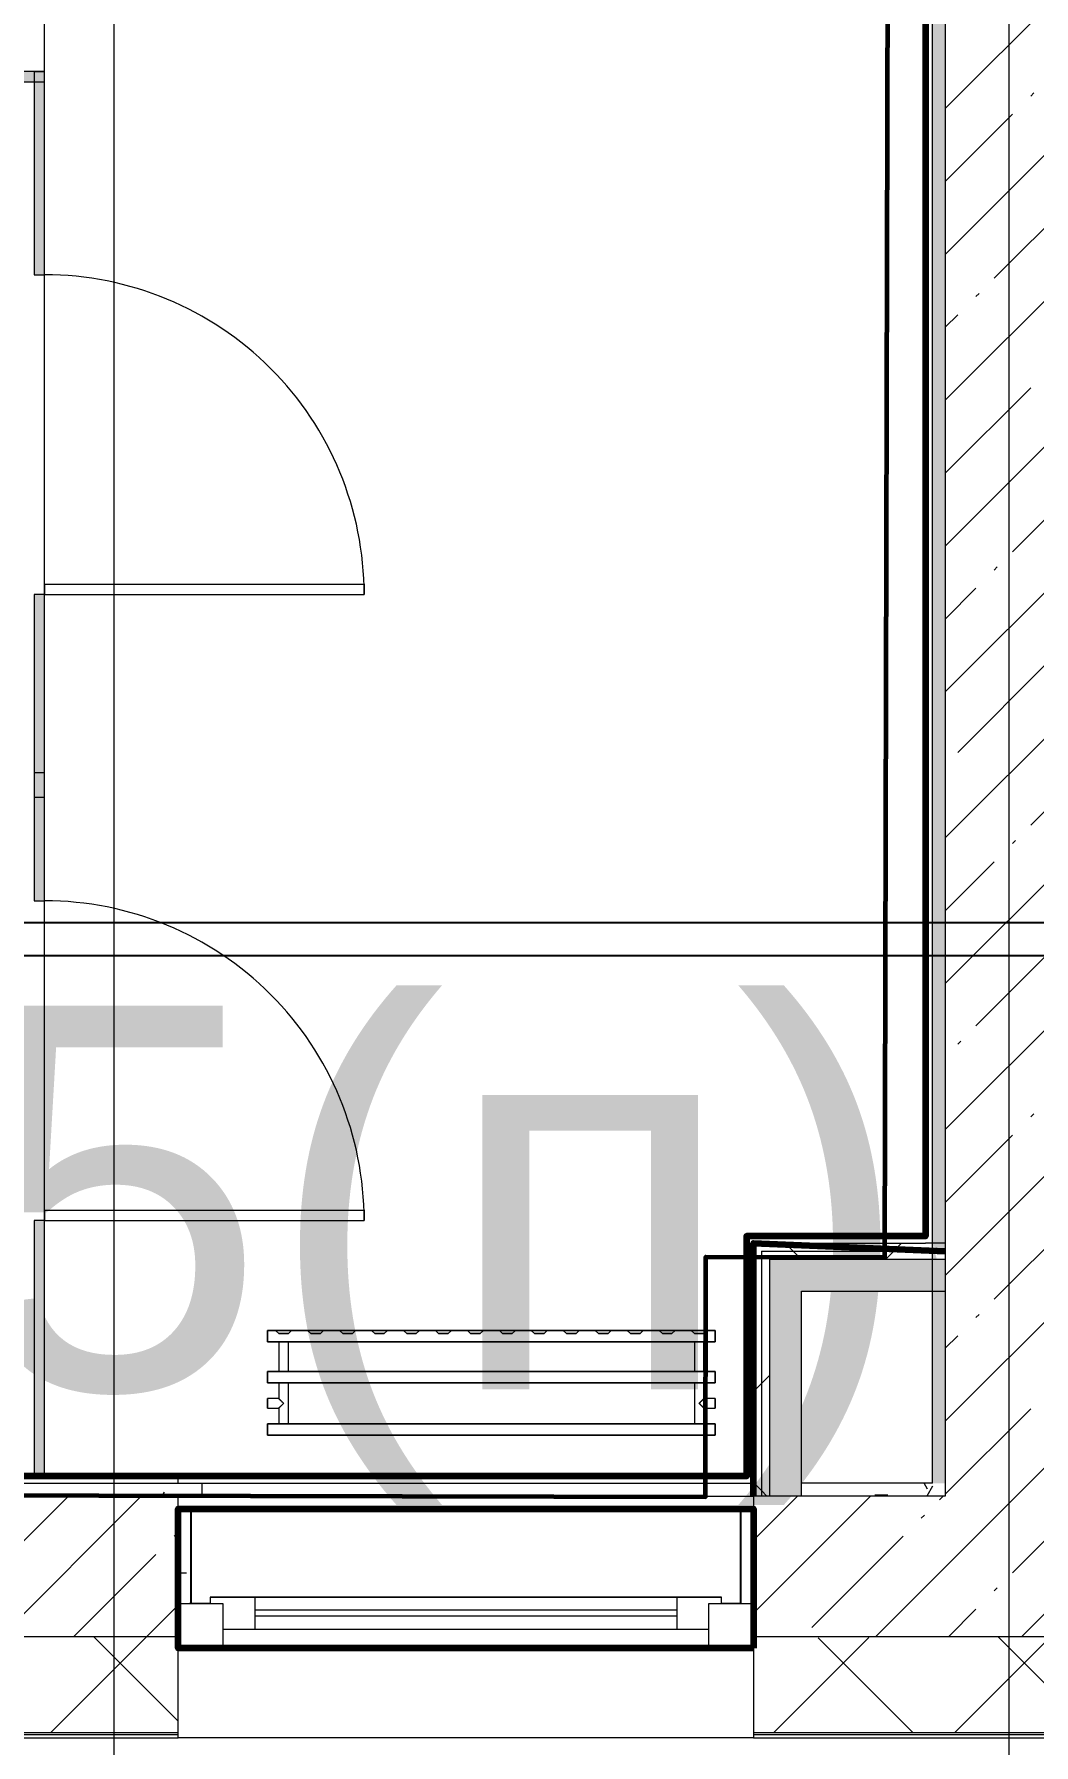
# Model space of a CAD drawing. Header units: millimetres. Extents: x -249154 to 415037, y -45458 to 354837.
# Drawn here: x 70500 to 72063, y -405 to 2270 of the extents above; entities that cross this region are included whole.
import ezdxf

# ---------------------------------------------------------------- set-up
doc = ezdxf.new("R2010")
doc.units = ezdxf.units.MM
for name, color, linetype, lineweight in [('3)1 шпаклевка', 4, 'Continuous', 35), ('3.3) Шпаклевка баз. фин. WD5-13', 160, 'Continuous', 140), ('5.5) Перег WD5', 3, 'Continuous', 60), ('545 штукатурка цементом', 6, 'Continuous', 60), ('818 плитка FK12', 142, 'Continuous', 158), ('839 штук откосы', 3, 'Continuous', 158), ('874 шпакл откосы', 5, 'Continuous', 158), ('923 Люки', 170, 'Continuous', 120), ('A-FLOR', 7, 'Continuous', 9), ('A-GENM', 7, 'Continuous', 9), ('A-GENM-1', 7, 'Continuous', 20), ('A-GLAZ', 7, 'Continuous', 9), ('A-GLAZ-1', 7, 'Continuous', 5), ('A-WALL', 7, 'Continuous', 5), ('I-WALL', 7, 'Continuous', 5), ('Оси', 7, 'Continuous', 9)]:
    doc.layers.add(name, color=color, linetype=linetype, lineweight=lineweight)
for name, color, linetype, lineweight, true_color in [('A-DOOR-1', 7, 'Continuous', 5, 0xc0c0c0), ('A-WALL-1', 9, 'Continuous', 5, 0x808080), ('A-WALL-FNSH-1', 9, 'Continuous', 5, 0x808080), ('M-EQPM-1', 7, 'Continuous', 9, 0xb2b2b2)]:
    doc.layers.add(name, color=color, linetype=linetype, lineweight=lineweight, true_color=true_color)
doc.styles.add('ISOCPEUR_1', font='isocpeur.ttf', dxfattribs={"height": 350})
doc.styles.get("Standard").update_dxf_attribs({"font": 'arial.ttf'})
doc.dimstyles.new('ISO-2_0_0_9К_Средний_округл2', dxfattribs={"dimscale": 304.8, "dimtxt": 199.196235, "dimasz": 0.492126, "dimexe": 0.393701, "dimexo": 0, "dimgap": 0, "dimtad": 1, "dimdec": 0, "dimrnd": 10, "dimzin": 0, "dimdsep": 46, "dimtxsty": 'ISOCPEUR_1', "dimblk1": 'OBLIQUE', "dimblk2": 'OBLIQUE', "dimsah": 1, "dimcen": 0.09, "dimdle": 0.393701, "dimazin": 0, "dimtfac": 1, "dimtdec": 4, "dimtix": 1, "dimtmove": 0, "dimatfit": 3, "dimfxl": 1, "dimtvp": 1, "dimtolj": 1, "dimtzin": 0, "dimarcsym": 2})
pattern_1 = [(45, (64.7, -136.06), (-114.04925, 114.04925), []), (45, (178.75, -136.06), (-114.04925, 114.04925), [201.612, -40.322, 6.706, -33.617])]
pattern_2 = [(0, (64.7, -136.06), (243.84, 60.96), [20.117, -162.763, 20.117, -162.763, -975.36]), (0, (64.7, -136.06), (243.84, 60.96), [-365.76, 20.117, -345.643, 20.117, -162.763, -426.72]), (0, (64.7, -136.06), (243.84, 60.96), [-914.4, 20.117, -101.803, 20.117, -284.683]), (120, (156.14, -105.58), (-174.71291, 180.691634), [20.117, -162.763, 20.117, -162.763, -975.36]), (120, (156.14, -105.58), (-174.71291, 180.691634), [-365.76, 20.117, -345.643, 20.117, -162.763, -426.72]), (120, (156.14, -105.58), (-174.71291, 180.691634), [-914.4, 20.117, -101.803, 20.117, -284.683]), (240, (186.62, 16.34), (-69.12709, -241.651634), [20.117, -162.763, 20.117, -162.763, -975.36]), (240, (186.62, 16.34), (-69.12709, -241.651634), [-365.76, 20.117, -345.643, 20.117, -162.763, -426.72]), (240, (186.62, 16.34), (-69.12709, -241.651634), [-914.4, 20.117, -101.803, 20.117, -284.683])]
pattern_3 = [(45, (64.7, -136.06), (-212.132, 212.132), []), (135, (64.7, -136.06), (-212.132, -212.132), [])]

# ---------------------------------------------------------------- blocks, each defined once
blk = doc.blocks.new('120_Окно_СКБ_1Ст - 120_Окно_СКБ_1Ст 900х2500_h_-20664874-Объем проектирования 1 этажа')
at = {"layer": 'A-GLAZ'}
for p, q in [((-450, -127), (-450, -57)), ((-450, -57), (-380, -57)), ((-380, -57), (-380, -127)), ((380, -127), (380, -57)), ((380, -57), (450, -57)), ((450, -57), (450, -127)), ((380, -87), (-380, -87)), ((-380, -87), (-380, -127)), ((-330, -137), (-330, -87)), ((330, -137), (330, -87)), ((380, -127), (380, -87)), ((-380, -127), (-450, -127)), ((-380, -127), (-400, -127)), ((-400, -127), (-400, -137)), ((450, -127), (380, -127)), ((400, -127), (380, -127)), ((400, -137), (400, -127)), ((-400, -137), (400, -137)), ((400, -137), (-400, -137))]:
    blk.add_line(p, q, dxfattribs=at)
at = {"layer": 'A-GLAZ-1'}
for p, q in [((450, -57), (-450, -57)), ((-330, -107), (330, -107)), ((-430, -127), (-400, -127)), ((330, -117), (-330, -117)), ((400, -127), (430, -127))]:
    blk.add_line(p, q, dxfattribs=at)
blk = doc.blocks.new('131_Сантехническая перегородка_Дверь - СД-1-29846662-Объем проектирования 1 этажа')
at = {"layer": 'A-GENM'}
for points in [[(0, -8), (317.3, -8), (317.3, 8), (0, 8)], [(817.3, -8), (1119.2, -7.8), (1119.2, 8), (817.3, 8)]]:
    blk.add_hatch(color=256, dxfattribs=at).paths.add_polyline_path(points)
at = {"layer": 'A-DOOR-1'}
for p, q in [((333.3, -8), (317.3, -8)), ((317.3, -8), (317.3, -508)), ((333.3, -8), (333.3, -508)), ((333.3, -508), (317.3, -508))]:
    blk.add_line(p, q, dxfattribs=at)
blk.add_arc((317.3, -8), 500, 270, 0, dxfattribs=at)
at = {"layer": 'A-GENM-1'}
for p, q in [((317.3, 8), (0, 8)), ((0, 8), (0, -8)), ((317.3, -8), (317.3, 8)), ((1134.7, 8), (817.3, 8)), ((817.3, 8), (817.3, -8)), ((1134.7, -8), (1134.7, 8)), ((0, -8), (317.3, -8)), ((817.3, -8), (1134.7, -8))]:
    blk.add_line(p, q, dxfattribs=at)
blk = doc.blocks.new('131_Сантехническая перегородка - СП-4-30850764-Объем проектирования 1 этажа')
at = {"layer": 'A-GENM'}
blk.add_hatch(color=256, dxfattribs=at).paths.add_polyline_path([(184.8, -8), (1330, -8), (1330, 8), (55.2, 8), (55.2, -8)])
at = {"layer": 'A-GENM', "flags": 128}
for points in [[(126.7, 8), (126.3, 8.5), (126, 9), (125.6, 9.5), (125.2, 9.9), (124.8, 10.4), (124.4, 10.8), (123.9, 11.2), (123.5, 11.6), (123, 12), (122.5, 12.3), (122, 12.7), (121.5, 13), (121, 13.3), (120.5, 13.6), (119.9, 13.8), (119.4, 14), (118.8, 14.3), (118.2, 14.4), (117.6, 14.6), (117, 14.7), (116.5, 14.9), (115.9, 14.9), (115.3, 15), (114.7, 15.1), (114.1, 15.1), (113.5, 15.1), (112.8, 15), (112.2, 15), (111.7, 14.9), (111.1, 14.8), (110.5, 14.7), (109.9, 14.5), (109.3, 14.4), (108.7, 14.2), (108.2, 13.9), (107.6, 13.7), (107.1, 13.4), (106.5, 13.2), (106, 12.9), (105.5, 12.5), (105, 12.2), (104.5, 11.8), (104.1, 11.4), (103.6, 11), (103.2, 10.6), (102.8, 10.2), (102.4, 9.7), (102, 9.3), (101.6, 8.8), (101.3, 8.3), (101.1, 8)], [(101.1, -8), (101.4, -8.5), (101.8, -9), (102.2, -9.5), (102.6, -9.9), (103, -10.4), (103.4, -10.8), (103.8, -11.2), (104.3, -11.6), (104.7, -12), (105.2, -12.3), (105.7, -12.7), (106.2, -13), (106.8, -13.3), (107.3, -13.6), (107.9, -13.8), (108.4, -14), (109, -14.3), (109.6, -14.4), (110.1, -14.6), (110.7, -14.7), (111.3, -14.9), (111.9, -14.9), (112.5, -15), (113.1, -15.1), (113.7, -15.1), (114.3, -15.1), (114.9, -15), (115.5, -15), (116.1, -14.9), (116.7, -14.8), (117.3, -14.7), (117.9, -14.5), (118.5, -14.4), (119, -14.2), (119.6, -13.9), (120.2, -13.7), (120.7, -13.4), (121.2, -13.2), (121.7, -12.9), (122.3, -12.5), (122.7, -12.2), (123.2, -11.8), (123.7, -11.4), (124.1, -11), (124.6, -10.6), (125, -10.2), (125.4, -9.7), (125.8, -9.3), (126.1, -8.8), (126.5, -8.3), (126.7, -8)]]:
    blk.add_lwpolyline(points, dxfattribs=at)
at = {"layer": 'A-GENM'}
for radius, start, end in [(24.6, 19.9113, 160.0887), (17.6, 28.9731, 151.0269), (15.1, 33.7811, 146.2189), (24.6, 199.9113, 340.0887), (17.6, 208.9731, 331.0269), (15.1, 213.7811, 326.2189)]:
    blk.add_arc((113.9, 0), radius, start, end, dxfattribs=at)
at = {"layer": 'A-GENM-1'}
for p, q in [((1330, 8), (55.2, 8)), ((55.2, 8), (55.2, -8)), ((1330, -8), (1330, 8)), ((55.2, -8), (1330, -8))]:
    blk.add_line(p, q, dxfattribs=at)
blk = doc.blocks.new('radiator_prado_classic_z_tip_30_po exemplyaru - Classic Z Тип 30-500-V231-Объем проектирования 1 этажа')
at = {"layer": 'M-EQPM-1'}
for p, q in [((0, 228), (0, 210)), ((700, 228), (0, 228)), ((0, 210), (0, 228)), ((0, 228), (12.5, 228)), ((12.5, 228), (37.5, 228)), ((37.5, 228), (12.5, 228)), ((12.5, 228), (37.5, 228)), ((12.5, 228), (17.5, 223)), ((12.5, 228), (17.5, 223)), ((32.5, 223), (17.5, 223)), ((17.5, 223), (32.5, 223)), ((32.5, 223), (37.5, 228)), ((37.5, 228), (32.5, 223)), ((37.5, 228), (62.5, 228)), ((62.5, 228), (87.5, 228)), ((87.5, 228), (62.5, 228)), ((62.5, 228), (87.5, 228)), ((62.5, 228), (67.5, 223)), ((62.5, 228), (67.5, 223)), ((82.5, 223), (67.5, 223)), ((67.5, 223), (82.5, 223)), ((82.5, 223), (87.5, 228)), ((87.5, 228), (82.5, 223)), ((87.5, 228), (112.5, 228)), ((112.5, 228), (137.5, 228)), ((137.5, 228), (112.5, 228)), ((112.5, 228), (137.5, 228)), ((112.5, 228), (117.5, 223)), ((112.5, 228), (117.5, 223)), ((132.5, 223), (117.5, 223)), ((117.5, 223), (132.5, 223)), ((132.5, 223), (137.5, 228)), ((137.5, 228), (132.5, 223)), ((137.5, 228), (162.5, 228)), ((162.5, 228), (187.5, 228)), ((187.5, 228), (162.5, 228)), ((162.5, 228), (187.5, 228)), ((162.5, 228), (167.5, 223)), ((162.5, 228), (167.5, 223)), ((182.5, 223), (167.5, 223)), ((167.5, 223), (182.5, 223)), ((182.5, 223), (187.5, 228)), ((187.5, 228), (182.5, 223)), ((187.5, 228), (212.5, 228)), ((212.5, 228), (237.5, 228)), ((237.5, 228), (212.5, 228)), ((212.5, 228), (237.5, 228)), ((212.5, 228), (217.5, 223)), ((212.5, 228), (217.5, 223)), ((232.5, 223), (217.5, 223)), ((217.5, 223), (232.5, 223)), ((232.5, 223), (237.5, 228)), ((237.5, 228), (232.5, 223)), ((237.5, 228), (262.5, 228)), ((262.5, 228), (287.5, 228)), ((287.5, 228), (262.5, 228)), ((262.5, 228), (287.5, 228)), ((262.5, 228), (267.5, 223)), ((262.5, 228), (267.5, 223)), ((282.5, 223), (267.5, 223)), ((267.5, 223), (282.5, 223)), ((282.5, 223), (287.5, 228)), ((287.5, 228), (282.5, 223)), ((287.5, 228), (312.5, 228)), ((312.5, 228), (337.5, 228)), ((337.5, 228), (312.5, 228)), ((312.5, 228), (337.5, 228)), ((312.5, 228), (317.5, 223)), ((312.5, 228), (317.5, 223)), ((332.5, 223), (317.5, 223)), ((317.5, 223), (332.5, 223)), ((332.5, 223), (337.5, 228)), ((337.5, 228), (332.5, 223)), ((337.5, 228), (362.5, 228)), ((362.5, 228), (387.5, 228)), ((387.5, 228), (362.5, 228)), ((362.5, 228), (387.5, 228)), ((362.5, 228), (367.5, 223)), ((362.5, 228), (367.5, 223)), ((382.5, 223), (367.5, 223)), ((367.5, 223), (382.5, 223)), ((382.5, 223), (387.5, 228)), ((387.5, 228), (382.5, 223)), ((387.5, 228), (412.5, 228)), ((412.5, 228), (437.5, 228)), ((437.5, 228), (412.5, 228)), ((412.5, 228), (437.5, 228)), ((412.5, 228), (417.5, 223)), ((412.5, 228), (417.5, 223)), ((432.5, 223), (417.5, 223)), ((417.5, 223), (432.5, 223)), ((432.5, 223), (437.5, 228)), ((437.5, 228), (432.5, 223)), ((437.5, 228), (462.5, 228)), ((462.5, 228), (487.5, 228)), ((487.5, 228), (462.5, 228)), ((462.5, 228), (487.5, 228)), ((462.5, 228), (467.5, 223)), ((462.5, 228), (467.5, 223)), ((482.5, 223), (467.5, 223)), ((467.5, 223), (482.5, 223)), ((482.5, 223), (487.5, 228)), ((487.5, 228), (482.5, 223)), ((487.5, 228), (512.5, 228)), ((512.5, 228), (537.5, 228)), ((537.5, 228), (512.5, 228)), ((512.5, 228), (537.5, 228)), ((512.5, 228), (517.5, 223)), ((512.5, 228), (517.5, 223)), ((532.5, 223), (517.5, 223)), ((517.5, 223), (532.5, 223)), ((532.5, 223), (537.5, 228)), ((537.5, 228), (532.5, 223)), ((537.5, 228), (562.5, 228)), ((562.5, 228), (587.5, 228)), ((587.5, 228), (562.5, 228)), ((562.5, 228), (587.5, 228)), ((562.5, 228), (567.5, 223)), ((562.5, 228), (567.5, 223)), ((582.5, 223), (567.5, 223)), ((567.5, 223), (582.5, 223)), ((582.5, 223), (587.5, 228)), ((587.5, 228), (582.5, 223)), ((587.5, 228), (612.5, 228)), ((612.5, 228), (637.5, 228)), ((637.5, 228), (612.5, 228)), ((612.5, 228), (637.5, 228)), ((612.5, 228), (617.5, 223)), ((617.5, 223), (612.5, 228)), ((632.5, 223), (617.5, 223)), ((617.5, 223), (632.5, 223)), ((632.5, 223), (637.5, 228)), ((637.5, 228), (632.5, 223)), ((637.5, 228), (662.5, 228)), ((662.5, 228), (687.5, 228)), ((687.5, 228), (662.5, 228)), ((662.5, 228), (687.5, 228)), ((662.5, 228), (667.5, 223)), ((662.5, 228), (667.5, 223)), ((682.5, 223), (667.5, 223)), ((667.5, 223), (682.5, 223)), ((682.5, 223), (687.5, 228)), ((687.5, 228), (682.5, 223)), ((687.5, 228), (700, 228)), ((700, 210), (700, 228)), ((700, 228), (700, 210)), ((0, 210), (700, 210)), ((17.8, 210), (0, 210)), ((17.5, 210), (17.5, 164)), ((17.5, 210), (17.5, 164)), ((17.8, 210), (17.5, 210)), ((17.5, 210), (17.8, 210)), ((17.8, 210), (17.5, 210)), ((17.5, 210), (32.5, 210)), ((32.2, 210), (17.8, 210)), ((17.8, 210), (32.2, 210)), ((32.2, 210), (17.8, 210)), ((32.5, 210), (32.2, 210)), ((32.2, 210), (32.5, 210)), ((32.5, 210), (32.2, 210)), ((667.8, 210), (32.2, 210)), ((32.5, 164), (32.5, 210)), ((32.5, 164), (32.5, 210)), ((667.5, 210), (667.5, 164)), ((667.5, 210), (667.5, 164)), ((667.8, 210), (667.5, 210)), ((667.5, 210), (682.5, 210)), ((667.8, 210), (667.5, 210)), ((667.5, 210), (667.8, 210)), ((682.2, 210), (667.8, 210)), ((668.5, 210), (667.8, 210)), ((667.8, 210), (682.2, 210)), ((682.2, 210), (668.5, 210)), ((682.5, 210), (682.2, 210)), ((682.5, 210), (682.2, 210)), ((682.2, 210), (682.5, 210)), ((700, 210), (682.2, 210)), ((682.5, 164), (682.5, 210)), ((682.5, 164), (682.5, 210)), ((700, 164), (0, 164)), ((0, 164), (0, 146)), ((0, 146), (0, 164)), ((0, 164), (17.8, 164)), ((17.8, 164), (17.5, 164)), ((17.5, 164), (17.8, 164)), ((17.8, 164), (17.5, 164)), ((17.5, 164), (32.5, 164)), ((32.2, 164), (17.8, 164)), ((17.8, 164), (32.2, 164)), ((32.2, 164), (17.8, 164)), ((32.5, 164), (32.2, 164)), ((32.2, 164), (32.5, 164)), ((32.5, 164), (32.2, 164)), ((32.2, 164), (667.8, 164)), ((667.8, 164), (667.5, 164)), ((667.5, 164), (682.5, 164)), ((667.8, 164), (667.5, 164)), ((667.5, 164), (667.8, 164)), ((682.2, 164), (667.8, 164)), ((671.2, 164), (667.8, 164)), ((667.8, 164), (682.2, 164)), ((676.9, 164), (671.2, 164)), ((680.3, 164), (676.9, 164)), ((682.2, 164), (680.3, 164)), ((682.5, 164), (682.2, 164)), ((682.5, 164), (682.2, 164)), ((682.2, 164), (682.5, 164)), ((682.2, 164), (700, 164)), ((700, 146), (700, 164)), ((700, 164), (700, 146)), ((0, 146), (700, 146)), ((18.5, 146), (0, 146)), ((17.5, 146), (17.5, 121.5)), ((17.5, 146), (17.5, 121.5)), ((17.5, 146), (18.5, 146)), ((18.5, 146), (17.5, 146)), ((17.5, 146), (18.5, 146)), ((32.5, 146), (17.5, 146)), ((18.5, 146), (32.2, 146)), ((32.2, 146), (18.5, 146)), ((18.5, 146), (32.2, 146)), ((32.2, 146), (32.5, 146)), ((32.5, 146), (32.2, 146)), ((32.2, 146), (32.5, 146)), ((667.8, 146), (32.2, 146)), ((32.5, 82), (32.5, 146)), ((32.5, 82), (32.5, 146)), ((667.5, 146), (667.5, 82)), ((667.5, 146), (667.5, 82)), ((667.5, 146), (667.8, 146)), ((682.5, 146), (667.5, 146)), ((667.5, 146), (667.8, 146)), ((667.8, 146), (667.5, 146)), ((667.8, 146), (681.5, 146)), ((667.8, 146), (671.2, 146)), ((681.5, 146), (667.8, 146)), ((671.2, 146), (681.5, 146)), ((681.5, 146), (682.5, 146)), ((681.5, 146), (682.5, 146)), ((682.5, 146), (681.5, 146)), ((700, 146), (681.5, 146)), ((682.5, 121.5), (682.5, 146)), ((682.5, 121.5), (682.5, 146)), ((17.5, 121.5), (0, 121.5)), ((17.5, 121.5), (0, 121.5)), ((0, 121.5), (0, 120.5)), ((0, 106.5), (0, 121.5)), ((0, 120.5), (0, 107.5)), ((0, 120.5), (0, 119.3)), ((0, 114), (0, 120.5)), ((0, 120.5), (0, 120.5)), ((0, 119.3), (0, 117.8)), ((0, 117.8), (0, 114)), ((0, 114), (0, 110.3)), ((0, 107.5), (0, 114)), ((0, 110.3), (0, 108.7)), ((0, 108.7), (0, 107.5)), ((0, 107.5), (0, 106.5)), ((0, 107.5), (0, 107.5)), ((700, 121.5), (682.5, 121.5)), ((700, 121.5), (682.5, 121.5)), ((700, 121.5), (700, 106.5)), ((700, 120.5), (700, 121.5)), ((700, 121.5), (700, 120.5)), ((700, 120.5), (700, 121.5)), ((700, 107.5), (700, 120.5)), ((700, 120.5), (700, 107.5)), ((700, 107.5), (700, 120.5)), ((700, 106.5), (700, 107.5)), ((700, 107.5), (700, 106.5)), ((700, 106.5), (700, 107.5)), ((0, 106.5), (17.5, 106.5)), ((0, 106.5), (17.5, 106.5)), ((700, 82), (0, 82)), ((0, 82), (0, 64)), ((0, 64), (0, 82)), ((0, 82), (18.5, 82)), ((17.5, 106.5), (17.5, 82)), ((17.5, 106.5), (17.5, 82)), ((18.5, 82), (17.5, 82)), ((17.5, 82), (18.5, 82)), ((18.5, 82), (17.5, 82)), ((17.5, 82), (32.5, 82)), ((32.2, 82), (18.5, 82)), ((18.5, 82), (32.2, 82)), ((32.2, 82), (18.5, 82)), ((32.5, 82), (32.2, 82)), ((32.2, 82), (32.5, 82)), ((32.5, 82), (32.2, 82)), ((32.2, 82), (667.8, 82)), ((667.8, 82), (667.5, 82)), ((667.5, 82), (682.5, 82)), ((667.8, 82), (667.5, 82)), ((667.5, 82), (667.8, 82)), ((681.5, 82), (667.8, 82)), ((681.5, 82), (667.8, 82)), ((667.8, 82), (681.5, 82)), ((682.5, 82), (681.5, 82)), ((682.5, 82), (681.5, 82)), ((681.5, 82), (682.5, 82)), ((681.5, 82), (700, 82)), ((682.5, 82), (682.5, 106.5)), ((682.5, 106.5), (700, 106.5)), ((682.5, 82), (682.5, 106.5)), ((682.5, 106.5), (700, 106.5)), ((700, 64), (700, 82)), ((700, 82), (700, 64)), ((700, 64), (0, 64)), ((0, 64), (700, 64))]:
    blk.add_line(p, q, dxfattribs=at)
for points, knots in [([(18.5, 120.5), (18.4, 120.6), (18.3, 120.7), (18.1, 120.9), (17.9, 121.1), (17.8, 121.2), (17.7, 121.3), (17.5, 121.5), (17.5, 121.5), (17.5, 121.5)], [0.7142857, 0.7142857, 0.7142857, 0.7142857, 0.75, 0.7857143, 0.8214286, 0.8571429, 0.8928571, 0.9285714, 1, 1, 1, 1]), ([(17.5, 121.5), (17.5, 121.5), (17.5, 121.5), (17.7, 121.3), (17.8, 121.2), (17.9, 121.1), (18.1, 120.9), (18.3, 120.7), (18.4, 120.6), (18.5, 120.5)], [0, 0, 0, 0, 0.0714286, 0.1071429, 0.1428571, 0.1785714, 0.2142857, 0.25, 0.2857143, 0.2857143, 0.2857143, 0.2857143]), ([(17.5, 121.5), (17.5, 121.5), (17.5, 121.5), (17.7, 121.3), (17.8, 121.2), (17.9, 121.1), (18.1, 120.9), (18.3, 120.7), (18.4, 120.6), (18.5, 120.5)], [0, 0, 0, 0, 0.0714286, 0.1071429, 0.1428571, 0.1785714, 0.2142857, 0.25, 0.2857143, 0.2857143, 0.2857143, 0.2857143]), ([(25, 114), (24.5, 114.5), (23.6, 115.4), (22.4, 116.6), (21.6, 117.4), (21.1, 117.9), (20.8, 118.2), (20.5, 118.5), (20.2, 118.8), (19.8, 119.1), (19.6, 119.4), (19.3, 119.7), (19, 120), (18.7, 120.3), (18.5, 120.5), (18.3, 120.7), (18.1, 120.9), (17.9, 121.1), (17.8, 121.2), (17.7, 121.3), (17.5, 121.5), (17.5, 121.5), (17.5, 121.5)], [0, 0, 0, 0, 0.142857, 0.285714, 0.357143, 0.392857, 0.428571, 0.464286, 0.5, 0.535714, 0.571429, 0.607143, 0.642857, 0.678571, 0.714286, 0.75, 0.785714, 0.821429, 0.857143, 0.892857, 0.928571, 1, 1, 1, 1]), ([(17.5, 106.5), (17.5, 106.5), (17.5, 106.5), (17.7, 106.7), (17.8, 106.8), (17.9, 106.9), (18.1, 107.1), (18.3, 107.3), (18.5, 107.5), (18.7, 107.7), (19, 108), (19.3, 108.3), (19.6, 108.6), (19.8, 108.9), (20.3, 109.3), (20.7, 109.7), (21.1, 110.1), (21.6, 110.6), (22.4, 111.4), (23.6, 112.6), (24.5, 113.5), (25, 114)], [0, 0, 0, 0, 0.071429, 0.107143, 0.142857, 0.178571, 0.214286, 0.25, 0.285714, 0.321429, 0.357143, 0.392857, 0.428571, 0.464286, 0.5, 0.571429, 0.607143, 0.642857, 0.714286, 0.857143, 1, 1, 1, 1]), ([(17.5, 106.5), (17.5, 106.5), (17.5, 106.5), (17.7, 106.7), (17.8, 106.8), (17.9, 106.9), (18.1, 107.1), (18.3, 107.3), (18.4, 107.4), (18.5, 107.5)], [0, 0, 0, 0, 0.0714286, 0.1071429, 0.1428571, 0.1785714, 0.2142857, 0.25, 0.2857143, 0.2857143, 0.2857143, 0.2857143]), ([(18.5, 107.5), (18.4, 107.4), (18.3, 107.3), (18.1, 107.1), (17.9, 106.9), (17.8, 106.8), (17.7, 106.7), (17.5, 106.5), (17.5, 106.5), (17.5, 106.5)], [0.7142857, 0.7142857, 0.7142857, 0.7142857, 0.75, 0.7857143, 0.8214286, 0.8571429, 0.8928571, 0.9285714, 1, 1, 1, 1]), ([(18.5, 107.5), (18.4, 107.4), (18.3, 107.3), (18.1, 107.1), (17.9, 106.9), (17.8, 106.8), (17.7, 106.7), (17.5, 106.5), (17.5, 106.5), (17.5, 106.5)], [0.7142857, 0.7142857, 0.7142857, 0.7142857, 0.75, 0.7857143, 0.8214286, 0.8571429, 0.8928571, 0.9285714, 1, 1, 1, 1]), ([(22.1, 116.9), (21.9, 117.1), (21.6, 117.4), (21.1, 117.9), (20.8, 118.2), (20.5, 118.5), (20.2, 118.8), (19.9, 119.2), (19.7, 119.3), (19.6, 119.4)], [0.2857143, 0.2857143, 0.2857143, 0.2857143, 0.3571429, 0.3928571, 0.4285714, 0.4642857, 0.5, 0.5357143, 0.5714286, 0.5714286, 0.5714286, 0.5714286]), ([(19.6, 119.4), (19.7, 119.3), (19.9, 119.2), (20.3, 118.7), (20.7, 118.3), (21.1, 117.9), (21.6, 117.4), (21.9, 117.1), (22.1, 116.9)], [0.4285714, 0.4285714, 0.4285714, 0.4285714, 0.4642857, 0.5, 0.5714286, 0.6071429, 0.6428571, 0.7142857, 0.7142857, 0.7142857, 0.7142857]), ([(19.6, 119.4), (19.7, 119.3), (19.8, 119.1), (20.3, 118.7), (20.7, 118.3), (21.1, 117.9), (21.6, 117.4), (21.9, 117.1), (22.1, 116.9)], [0.4285714, 0.4285714, 0.4285714, 0.4285714, 0.4642857, 0.5, 0.5714286, 0.6071429, 0.6428571, 0.7142857, 0.7142857, 0.7142857, 0.7142857]), ([(19.6, 108.6), (19.7, 108.7), (19.9, 108.8), (20.3, 109.3), (20.7, 109.7), (21.1, 110.1), (21.6, 110.6), (21.9, 110.9), (22.1, 111.1)], [0.4285714, 0.4285714, 0.4285714, 0.4285714, 0.4642857, 0.5, 0.5714286, 0.6071429, 0.6428571, 0.7142857, 0.7142857, 0.7142857, 0.7142857]), ([(22.1, 111.1), (21.9, 110.9), (21.6, 110.6), (21.1, 110.1), (20.8, 109.8), (20.5, 109.5), (20.2, 109.2), (19.9, 108.8), (19.7, 108.7), (19.6, 108.6)], [0.2857143, 0.2857143, 0.2857143, 0.2857143, 0.3571429, 0.3928571, 0.4285714, 0.4642857, 0.5, 0.5357143, 0.5714286, 0.5714286, 0.5714286, 0.5714286]), ([(22.1, 111.1), (21.9, 110.9), (21.6, 110.6), (21.1, 110.1), (20.8, 109.8), (20.5, 109.5), (20.2, 109.2), (19.8, 108.9), (19.7, 108.7), (19.6, 108.6)], [0.2857143, 0.2857143, 0.2857143, 0.2857143, 0.3571429, 0.3928571, 0.4285714, 0.4642857, 0.5, 0.5357143, 0.5714286, 0.5714286, 0.5714286, 0.5714286]), ([(675, 114), (675.5, 114.5), (676.4, 115.4), (677.6, 116.6), (678.4, 117.4), (678.9, 117.9), (679.2, 118.2), (679.5, 118.5), (679.8, 118.8), (680.1, 119.2), (680.4, 119.4), (680.7, 119.7), (681, 120), (681.3, 120.3), (681.5, 120.5), (681.7, 120.7), (681.9, 120.9), (682.1, 121.1), (682.2, 121.2), (682.3, 121.3), (682.5, 121.5), (682.5, 121.5), (682.5, 121.5)], [0, 0, 0, 0, 0.142857, 0.285714, 0.357143, 0.392857, 0.428571, 0.464286, 0.5, 0.535714, 0.571429, 0.607143, 0.642857, 0.678571, 0.714286, 0.75, 0.785714, 0.821429, 0.857143, 0.892857, 0.928571, 1, 1, 1, 1]), ([(682.5, 106.5), (682.5, 106.5), (682.5, 106.5), (682.3, 106.7), (682.2, 106.8), (682.1, 106.9), (681.9, 107.1), (681.7, 107.3), (681.5, 107.5), (681.3, 107.7), (681, 108), (680.7, 108.3), (680.4, 108.6), (680.1, 108.8), (679.7, 109.3), (679.3, 109.7), (678.9, 110.1), (678.4, 110.6), (677.6, 111.4), (676.4, 112.6), (675.5, 113.5), (675, 114)], [0, 0, 0, 0, 0.071429, 0.107143, 0.142857, 0.178571, 0.214286, 0.25, 0.285714, 0.321429, 0.357143, 0.392857, 0.428571, 0.464286, 0.5, 0.571429, 0.607143, 0.642857, 0.714286, 0.857143, 1, 1, 1, 1]), ([(680.4, 119.4), (680.3, 119.3), (680.1, 119.2), (679.7, 118.7), (679.3, 118.3), (678.9, 117.9), (678.4, 117.4), (678.1, 117.1), (677.9, 116.9)], [0.4285714, 0.4285714, 0.4285714, 0.4285714, 0.4642857, 0.5, 0.5714286, 0.6071429, 0.6428571, 0.7142857, 0.7142857, 0.7142857, 0.7142857]), ([(677.9, 116.9), (678.1, 117.1), (678.4, 117.4), (678.9, 117.9), (679.2, 118.2), (679.5, 118.5), (679.8, 118.8), (680.1, 119.2), (680.3, 119.3), (680.4, 119.4)], [0.2857143, 0.2857143, 0.2857143, 0.2857143, 0.3571429, 0.3928571, 0.4285714, 0.4642857, 0.5, 0.5357143, 0.5714286, 0.5714286, 0.5714286, 0.5714286]), ([(679.2, 118.2), (679.1, 118.1), (678.9, 117.9), (678.4, 117.4), (678.1, 117.1), (677.9, 116.9)], [0.5714286, 0.5714286, 0.5714286, 0.5714286, 0.6071429, 0.6428571, 0.7142857, 0.7142857, 0.7142857, 0.7142857]), ([(677.9, 111.1), (678.1, 110.9), (678.4, 110.6), (678.9, 110.1), (679.2, 109.8), (679.5, 109.5), (679.8, 109.2), (680.1, 108.8), (680.3, 108.7), (680.4, 108.6)], [0.2857143, 0.2857143, 0.2857143, 0.2857143, 0.3571429, 0.3928571, 0.4285714, 0.4642857, 0.5, 0.5357143, 0.5714286, 0.5714286, 0.5714286, 0.5714286]), ([(677.9, 111.1), (678.1, 110.9), (678.4, 110.6), (678.9, 110.1), (679.2, 109.8), (679.5, 109.5), (679.8, 109.2), (680.1, 108.8), (680.3, 108.7), (680.4, 108.6)], [0.2857143, 0.2857143, 0.2857143, 0.2857143, 0.3571429, 0.3928571, 0.4285714, 0.4642857, 0.5, 0.5357143, 0.5714286, 0.5714286, 0.5714286, 0.5714286]), ([(680.4, 108.6), (680.3, 108.7), (680.1, 108.8), (679.7, 109.3), (679.3, 109.7), (678.9, 110.1), (678.4, 110.6), (678.1, 110.9), (677.9, 111.1)], [0.4285714, 0.4285714, 0.4285714, 0.4285714, 0.4642857, 0.5, 0.5714286, 0.6071429, 0.6428571, 0.7142857, 0.7142857, 0.7142857, 0.7142857]), ([(680.4, 119.4), (680.3, 119.3), (680.1, 119.2), (679.7, 118.7), (679.4, 118.4), (679.2, 118.2)], [0.4285714, 0.4285714, 0.4285714, 0.4285714, 0.4642857, 0.5, 0.5714286, 0.5714286, 0.5714286, 0.5714286]), ([(682.5, 121.5), (682.5, 121.5), (682.5, 121.5), (682.3, 121.3), (682.2, 121.2), (682.1, 121.1), (681.9, 120.9), (681.7, 120.7), (681.6, 120.6), (681.5, 120.5)], [0, 0, 0, 0, 0.0714286, 0.1071429, 0.1428571, 0.1785714, 0.2142857, 0.25, 0.2857143, 0.2857143, 0.2857143, 0.2857143]), ([(682.5, 121.5), (682.5, 121.5), (682.5, 121.5), (682.3, 121.3), (682.2, 121.2), (682.1, 121.1), (681.9, 120.9), (681.7, 120.7), (681.6, 120.6), (681.5, 120.5)], [0, 0, 0, 0, 0.0714286, 0.1071429, 0.1428571, 0.1785714, 0.2142857, 0.25, 0.2857143, 0.2857143, 0.2857143, 0.2857143]), ([(681.5, 120.5), (681.6, 120.6), (681.7, 120.7), (681.9, 120.9), (682.1, 121.1), (682.2, 121.2), (682.3, 121.3), (682.5, 121.5), (682.5, 121.5), (682.5, 121.5)], [0.7142857, 0.7142857, 0.7142857, 0.7142857, 0.75, 0.7857143, 0.8214286, 0.8571429, 0.8928571, 0.9285714, 1, 1, 1, 1]), ([(681.5, 107.5), (681.6, 107.4), (681.7, 107.3), (681.9, 107.1), (682.1, 106.9), (682.2, 106.8), (682.3, 106.7), (682.5, 106.5), (682.5, 106.5), (682.5, 106.5)], [0.7142857, 0.7142857, 0.7142857, 0.7142857, 0.75, 0.7857143, 0.8214286, 0.8571429, 0.8928571, 0.9285714, 1, 1, 1, 1]), ([(681.5, 107.5), (681.6, 107.4), (681.7, 107.3), (681.9, 107.1), (682.1, 106.9), (682.2, 106.8), (682.3, 106.7), (682.5, 106.5), (682.5, 106.5), (682.5, 106.5)], [0.7142857, 0.7142857, 0.7142857, 0.7142857, 0.75, 0.7857143, 0.8214286, 0.8571429, 0.8928571, 0.9285714, 1, 1, 1, 1]), ([(682.5, 106.5), (682.5, 106.5), (682.5, 106.5), (682.3, 106.7), (682.2, 106.8), (682.1, 106.9), (681.9, 107.1), (681.7, 107.3), (681.6, 107.4), (681.5, 107.5)], [0, 0, 0, 0, 0.0714286, 0.1071429, 0.1428571, 0.1785714, 0.2142857, 0.25, 0.2857143, 0.2857143, 0.2857143, 0.2857143])]:
    blk.add_open_spline(points, degree=3, knots=knots, dxfattribs=at)
for points in [[(19.6, 119.4), (19.5, 119.5), (19.3, 119.7), (19, 120), (18.7, 120.3), (18.6, 120.4), (18.5, 120.5)], [(18.5, 120.5), (18.6, 120.4), (18.7, 120.3), (19, 120), (19.3, 119.7), (19.5, 119.5), (19.6, 119.4)], [(18.5, 120.5), (18.6, 120.4), (18.7, 120.3), (19, 120), (19.3, 119.7), (19.5, 119.5), (19.6, 119.4)], [(18.5, 107.5), (18.6, 107.6), (18.7, 107.7), (19, 108), (19.3, 108.3), (19.5, 108.5), (19.6, 108.6)], [(19.6, 108.6), (19.5, 108.5), (19.3, 108.3), (19, 108), (18.7, 107.7), (18.6, 107.6), (18.5, 107.5)], [(19.6, 108.6), (19.5, 108.5), (19.3, 108.3), (19, 108), (18.7, 107.7), (18.6, 107.6), (18.5, 107.5)], [(25, 114), (24.5, 114.5), (23.6, 115.4), (22.6, 116.4), (22.1, 116.9)], [(22.1, 116.9), (22.6, 116.4), (23.6, 115.4), (24.5, 114.5), (25, 114)], [(22.1, 116.9), (22.6, 116.4), (23.6, 115.4), (24.5, 114.5), (25, 114)], [(22.1, 111.1), (22.6, 111.6), (23.6, 112.6), (24.5, 113.5), (25, 114)], [(25, 114), (24.5, 113.5), (23.6, 112.6), (22.6, 111.6), (22.1, 111.1)], [(25, 114), (24.5, 113.5), (23.6, 112.6), (22.6, 111.6), (22.1, 111.1)], [(677.9, 116.9), (677.4, 116.4), (676.4, 115.4), (675.5, 114.5), (675, 114)], [(677.9, 116.9), (677.4, 116.4), (676.4, 115.4), (675.5, 114.5), (675, 114)], [(675, 114), (675.5, 114.5), (676.4, 115.4), (677.4, 116.4), (677.9, 116.9)], [(675, 114), (675.5, 113.5), (676.4, 112.6), (677.4, 111.6), (677.9, 111.1)], [(675, 114), (675.5, 113.5), (676.4, 112.6), (677.4, 111.6), (677.9, 111.1)], [(677.9, 111.1), (677.4, 111.6), (676.4, 112.6), (675.5, 113.5), (675, 114)], [(681.5, 120.5), (681.4, 120.4), (681.3, 120.3), (681, 120), (680.7, 119.7), (680.5, 119.5), (680.4, 119.4)], [(681.5, 120.5), (681.4, 120.4), (681.3, 120.3), (681, 120), (680.7, 119.7), (680.5, 119.5), (680.4, 119.4)], [(680.4, 119.4), (680.5, 119.5), (680.7, 119.7), (681, 120), (681.3, 120.3), (681.4, 120.4), (681.5, 120.5)], [(680.4, 108.6), (680.5, 108.5), (680.7, 108.3), (681, 108), (681.3, 107.7), (681.4, 107.6), (681.5, 107.5)], [(680.4, 108.6), (680.5, 108.5), (680.7, 108.3), (681, 108), (681.3, 107.7), (681.4, 107.6), (681.5, 107.5)], [(681.5, 107.5), (681.4, 107.6), (681.3, 107.7), (681, 108), (680.7, 108.3), (680.5, 108.5), (680.4, 108.6)]]:
    blk.add_open_spline(points, degree=3, dxfattribs=at)
blk = doc.blocks.new('131_Сантехническая перегородка_Дверь_сдвиг_ - СД-1-30819161-Объем проектирования 1 этажа')
at = {"layer": 'A-GENM'}
for points in [[(0, -8), (400, -8), (400, 8), (0, 8)], [(900, 8), (901.7, -8), (1061.8, -8), (1061.8, 8), (901.7, 8)]]:
    blk.add_hatch(color=256, dxfattribs=at).paths.add_polyline_path(points)
at = {"layer": 'A-DOOR-1'}
for p, q in [((416, -8), (400, -8)), ((400, -8), (400, -508)), ((416, -8), (416, -508)), ((416, -508), (400, -508))]:
    blk.add_line(p, q, dxfattribs=at)
blk.add_arc((400, -8), 500, 270, 0, dxfattribs=at)
at = {"layer": 'A-GENM-1'}
for p, q in [((400, 8), (0, 8)), ((0, 8), (0, -8)), ((400, -8), (400, 8)), ((1100, 8), (900, 8)), ((900, 8), (900, -8)), ((1100, -8), (1100, 8)), ((0, -8), (400, -8)), ((900, -8), (1100, -8))]:
    blk.add_line(p, q, dxfattribs=at)
blk = doc.blocks.new('_Oblique')
at = {"color": 0, "linetype": 'ByBlock', "lineweight": -2}
blk.add_line((-0.5, -0.5), (0.5, 0.5), dxfattribs=at)
blk = doc.blocks.new('*D2060')
at = {"layer": '5.5) Перег WD5', "color": 0, "lineweight": -2, "transparency": 16777216}
for p, q in [((29874.4, 363.9), (29874.4, 1001.1)), ((30274.7, 859.2), (30274.7, 1001.1)), ((29754.4, 881.1), (30274.7, 881.1)), ((30274.7, 881.1), (85573, 881.1))]:
    blk.add_line(p, q, dxfattribs=at)
at = {"layer": 'Defpoints', "color": 0, "transparency": 16777216}
for p in [(30274.7, 881.1), (30274.7, 859.2), (29874.4, 363.9)]:
    blk.add_point(p, dxfattribs=at)
at = {"layer": '5.5) Перег WD5', "color": 0, "lineweight": -2, "transparency": 16777216, "xscale": 304.8, "yscale": 304.8, "zscale": 304.8, "rotation": 180}
blk.add_blockref('_Oblique', (29874.4, 881.1), dxfattribs=at)
at = {"layer": '5.5) Перег WD5', "color": 0, "lineweight": -2, "transparency": 16777216, "xscale": 304.8, "yscale": 304.8, "zscale": 304.8}
blk.add_blockref('_Oblique', (30274.7, 881.1), dxfattribs=at)
at = {"layer": '5.5) Перег WD5', "color": 0, "lineweight": 25, "transparency": 16777216, "insert": (84984, 1347.7), "char_height": 350, "width": 478.071, "attachment_point": 1, "line_spacing_factor": 1.149209, "style": 'ISOCPEUR_1'}
blk.add_mtext('\\A1;400', dxfattribs=at)
blk = doc.blocks.new('*D2062')
at = {"layer": '5.5) Перег WD5', "color": 0, "lineweight": -2, "transparency": 16777216}
for p, q in [((36372.4, 383.9), (36372.4, 949.2)), ((36812.4, 383.9), (36812.4, 949.2)), ((36252.4, 829.2), (36812.4, 829.2)), ((36812.4, 829.2), (94860.3, 829.2))]:
    blk.add_line(p, q, dxfattribs=at)
at = {"layer": 'Defpoints', "color": 0, "transparency": 16777216}
for p in [(36812.4, 829.2), (36372.4, 383.9), (36812.4, 383.9)]:
    blk.add_point(p, dxfattribs=at)
at = {"layer": '5.5) Перег WD5', "color": 0, "lineweight": -2, "transparency": 16777216, "xscale": 304.8, "yscale": 304.8, "zscale": 304.8, "rotation": 180}
blk.add_blockref('_Oblique', (36372.4, 829.2), dxfattribs=at)
at = {"layer": '5.5) Перег WD5', "color": 0, "lineweight": -2, "transparency": 16777216, "xscale": 304.8, "yscale": 304.8, "zscale": 304.8}
blk.add_blockref('_Oblique', (36812.4, 829.2), dxfattribs=at)
at = {"layer": '5.5) Перег WD5', "color": 0, "lineweight": 25, "transparency": 16777216, "insert": (94242.3, 1295.9), "char_height": 350, "width": 501.055, "attachment_point": 1, "line_spacing_factor": 1.149209, "style": 'ISOCPEUR_1'}
blk.add_mtext('\\A1;440', dxfattribs=at)

msp = doc.modelspace()

# ---------------------------------------------------------------- hatches: boundary and pattern name
at = {"layer": 'A-WALL'}
h = msp.add_hatch(dxfattribs=at)
h.set_pattern_fill('FP_24', color=256, style=0, pattern_type=2)
h.set_pattern_definition([(45, (64.7, -136.06), (-141.42136, 141.42136), []), (135, (64.7, -136.06), (-141.42136, -141.42136), [])])
h.paths.add_polyline_path([(75756.8, -386.1), (75764.7, -386.1), (75764.7, -236.1), (74044.7, -236.1), (74044.7, -386.1), (75544.7, -386.1)])
h.paths.add_polyline_path([(70724.7, -386.1), (70724.7, -236.1), (67124.7, -236.1), (67124.7, -386.1), (69886.1, -386.1)])
h.paths.add_polyline_path([(72300.8, -386.1), (72344.7, -386.1), (72344.7, -236.1), (71624.7, -237.9), (71624.7, -386.1), (72144.7, -386.1)])
h.paths.add_polyline_path([(65224.7, -386.1), (66224.7, -386.1), (66224.7, -236.1), (65224.7, -236.1), (65224.7, -254.1)])
h.paths.add_polyline_path([(63774.7, -386.1), (64324.7, -386.1), (64324.7, -236.1), (63774.7, -236.1), (63774.7, -257.4)])
h.paths.add_polyline_path([(60974.7, -386.1), (61674.7, -386.1), (61674.7, -236.1), (60974.7, -236.1), (60974.7, -264.3)])
h.paths.add_polyline_path([(60074.7, -386.1), (60074.7, -236.1), (59324.7, -236.1), (59324.7, -386.1)])
h.paths.add_polyline_path([(57224.7, -386.1), (57224.7, -236.1), (56474.7, -236.1), (56474.7, -386.1)])
h.paths.add_polyline_path([(53374.7, -386.1), (53374.7, -236.1), (51936.2, -236.1), (51936.2, -386.1)])
h.paths.add_polyline_path([(49836.2, -386.1), (49836.2, -236.1), (49124.7, -236.1), (49124.7, -386.1), (49255.4, -386.1)])
h.paths.add_polyline_path([(48224.7, -386.1), (48224.7, -236.1), (47474.7, -236.1), (47474.7, -386.1)])
h.paths.add_polyline_path([(44374.7, -386.1), (44374.7, -236.1), (42802.2, -236.1), (42802.2, -386.1)])
h.paths.add_polyline_path([(38940.1, -386.1), (39104.7, -386.1), (39104.7, -236.1), (38054.7, -236.1), (38054.7, -386.1)])
h.paths.add_polyline_path([(40702.2, -386.1), (40702.2, -236.1), (40004.7, -236.1), (40004.7, -386.1)])
h.paths.add_polyline_path([(36877, -386.1), (37154.7, -386.1), (37154.7, -236.1), (36034.7, -236.1), (36034.7, -386.1)])
h.paths.add_polyline_path([(33934.7, -386.1), (33934.7, -236.1), (33074.7, -236.1), (33074.7, -386.1)])
h.paths.add_polyline_path([(30274.7, -386.1), (30274.7, -236.1), (29274.4, -236.1), (29274.4, -386.1)])
h.paths.add_polyline_path([(28374.4, -386.1), (28374.4, -236.1), (27374.7, -236.1), (27374.7, -386.1)])
h.paths.add_polyline_path([(26474.7, -386.1), (26474.7, -236.1), (25499.7, -236.1), (25499.7, -386.1)])
h.paths.add_polyline_path([(22699.7, -386.1), (22699.7, -236.1), (21674.7, -236.1), (21674.7, -386.1)])
h.paths.add_polyline_path([(19424.7, -386.1), (20774.7, -386.1), (20774.7, -236.1), (19424.7, -236.1), (19424.7, -367.6)])
h.paths.add_polyline_path([(17324.7, -386.1), (17324.7, -236.1), (16574.7, -236.1), (16574.7, -386.1)])
h.paths.add_polyline_path([(14924.7, -386.1), (15674.7, -386.1), (15674.7, -236.1), (14924.7, -236.1), (14924.7, -378.8)])
h.paths.add_polyline_path([(12120.3, -386.1), (12824.7, -384.1), (12824.7, -236.1), (12074.7, -236.1), (12074.7, -386.1)])
h.paths.add_polyline_path([(7994.1, -386.1), (8324.4, -386.1), (8324.4, -236.1), (6894.7, -236.1), (6894.7, -386.1), (7724.7, -386.1)])
h.paths.add_polyline_path([(9224.4, -386.1), (9974.7, -386.1), (9974.7, -236.1), (9224.4, -236.1), (9224.4, -254.1)])
h.paths.add_polyline_path([(174.7, -386.1), (3794.7, -386.1), (3794.7, -236.1), (-195.3, -236.1), (-195.3, -386.1), (-45.3, -386.1)])
at = {"layer": 'I-WALL'}
h = msp.add_hatch(dxfattribs=at)
h.set_pattern_fill('FP_1', color=256, style=0, pattern_type=2)
h.set_pattern_definition(pattern_1)
h.paths.add_polyline_path([(71924.7, -236.1), (72144.7, -236.1), (72144.7, 7763.9), (71924.7, 7763.9), (71924.7, -199.3)])
h = msp.add_hatch(dxfattribs=at)
h.set_pattern_fill('FP_191', color=256, style=0, pattern_type=2)
h.set_pattern_definition(pattern_2)
h.paths.add_polyline_path([(71904.7, 3.9), (71924.7, 3.9), (71924.7, 304.4), (71904.7, 304.4), (71904.7, 121.7)])
h.paths.add_polyline_path([(71911.4, 354.4), (71906, 374.5), (71924.7, 366.9), (71924.7, 7543.9), (71904.7, 7543.9), (71904.7, 354.4)])
h = msp.add_hatch(dxfattribs=at)
h.set_pattern_fill('FP_192', color=256, style=0, pattern_type=2)
h.set_pattern_definition(pattern_3)
h.paths.add_polyline_path([(71893.7, 366.9), (71904.7, 366.9), (71904.7, 379.4), (71624.7, 379.4), (71624.7, 366.9), (71699.7, 366.9)])
h.paths.add_polyline_path([(71908, 366.9), (71924.7, 366.9), (71906, 374.5)])
h = msp.add_hatch(dxfattribs=at)
h.set_pattern_fill('FP_192', color=256, style=0, pattern_type=2)
h.set_pattern_definition(pattern_3)
h.paths.add_polyline_path([(71624.7, -16.1), (71637.2, -16.1), (71637.2, 366.9), (71624.7, 366.9), (71624.7, 3.9)])
h = msp.add_hatch(dxfattribs=at)
h.set_pattern_fill('FP_192', color=256, style=0, pattern_type=2)
h.set_pattern_definition(pattern_3)
h.paths.add_polyline_path([(71637.2, 354.4), (71904.7, 354.4), (71904.7, 366.9), (71637.2, 366.9)])
h.paths.add_polyline_path([(71911.4, 354.4), (71924.7, 354.4), (71924.7, 366.9), (71908.2, 366.2)])
h = msp.add_hatch(dxfattribs=at)
h.set_pattern_fill('FP_192', color=256, style=0, pattern_type=2)
h.set_pattern_definition(pattern_3)
h.paths.add_polyline_path([(71649.7, -16.1), (71649.7, 354.4), (71637.2, 353.9), (71637.2, -16.1)])
for points in [[(71924.7, 304.4), (71924.7, 354.4), (71649.7, 354.4), (71649.7, 304.4), (71904.7, 304.4)], [(71699.7, -16.1), (71699.7, 304.4), (71649.7, 304.4), (71649.7, -16.1), (71691.2, -16.1)]]:
    msp.add_hatch(color=256, dxfattribs=at).paths.add_polyline_path(points)
h = msp.add_hatch(dxfattribs=at)
h.set_pattern_fill('FP_191', color=256, style=0, pattern_type=2)
h.set_pattern_definition(pattern_2)
h.paths.add_polyline_path([(71905, -16.1), (71924.7, -16.1), (71924.7, 3.9), (71699.7, 3.9), (71699.7, -16.1), (71904.7, -16.1)])
h.paths.add_polyline_path([(69229.7, -16.1), (70762.2, -16.1), (70762.2, 3.9), (69229.7, 3.9)])
h = msp.add_hatch(dxfattribs=at)
h.set_pattern_fill('FP_1', color=256, style=0, pattern_type=2)
h.set_pattern_definition(pattern_1)
h.paths.add_polyline_path([(71624.7, -236.1), (71924.7, -236.1), (71924.7, -16.1), (71624.7, -16.1), (71624.7, -198.6)])
h.paths.add_polyline_path([(65974.7, -236.1), (66224.7, -236.1), (66224.7, -16.1), (65974.7, -16.1), (65974.7, -184.1)])
h.paths.add_polyline_path([(67124.7, -236.1), (70724.7, -236.1), (70724.7, -16.1), (67124.7, -16.1), (67124.7, -143.3)])
h = msp.add_hatch(dxfattribs=at)
h.set_pattern_fill('FP_191', color=256, style=0, pattern_type=2)
h.set_pattern_definition(pattern_2)
h.paths.add_polyline_path([(70724.7, -184.1), (70744.7, -184.1), (70744.7, -36.1), (70724.7, -36.1), (70724.7, -143.3)])

# ---------------------------------------------------------------- linework, layer by layer
at = {"layer": '3)1 шпаклевка', "flags": 128}
msp.add_lwpolyline([(70459.8, 3563.1), (69184.8, 3566.1), (69176.4, -11.9), (71549.4, -17.5), (71550.2, 358), (71830.2, 357.4), (71847, 7479.8), (70469, 7483.1)], close=True, dxfattribs=at)
at = {"layer": '3.3) Шпаклевка баз. фин. WD5-13', "ltscale": 0.5}
msp.add_lwpolyline([(71624.7, -16.1), (71624.7, 379.4), (71924.7, 366.9)], dxfattribs=at)
at = {"layer": '545 штукатурка цементом', "flags": 128}
msp.add_lwpolyline([(70459.8, 3563.1), (69184.8, 3566.1), (69176.4, -11.9), (71549.4, -17.5), (71550.2, 358), (71830.2, 357.4), (71847, 7479.8), (70469, 7483.1)], close=True, dxfattribs=at)
at = {"layer": '818 плитка FK12'}
msp.add_lwpolyline([(71724.7, 7512.9), (71893.7, 7512.9), (71893.7, 390.4), (71613.7, 390.4), (71613.7, 14.9), (69240.7, 14.9), (69240.7, 3592.9), (70515.7, 3592.9), (70515.7, 7512.9), (70774.7, 7512.9)], dxfattribs=at)
at = {"layer": '839 штук откосы', "ltscale": 0.5}
msp.add_lwpolyline([(71624.7, -254.1), (70724.7, -254.1), (70724.7, -36.1), (71624.7, -36.1)], close=True, dxfattribs=at)
at = {"layer": '874 шпакл откосы', "ltscale": 0.5}
msp.add_lwpolyline([(71624.7, -254.1), (70724.7, -254.1), (70724.7, -36.1), (71624.7, -36.1)], close=True, dxfattribs=at)
at = {"layer": 'A-FLOR'}
for p, q in [((70515.7, 916.6), (70515.7, 7512.9)), ((70515.7, 14.9), (70515.7, 914.9))]:
    msp.add_line(p, q, dxfattribs=at)
at = {"layer": 'A-WALL'}
for p, q in [((71904.7, 3.9), (71904.7, 7523.9)), ((71637.2, 366.9), (71637.2, -16.1)), ((71637.2, 366.9), (71924.7, 366.9)), ((71649.7, 354.4), (71649.7, -16.1)), ((71649.7, 354.4), (71924.7, 354.4)), ((69229.7, 3.9), (70762.2, 3.9)), ((70724.7, -236.1), (67124.7, -236.1)), ((67124.7, -386.1), (70724.7, -386.1)), ((67124.7, -389.1), (70724.7, -389.1)), ((71624.7, -394.1), (70724.7, -394.1)), ((71624.7, -386.1), (72344.7, -386.1)), ((71624.7, -389.1), (72344.7, -389.1))]:
    msp.add_line(p, q, dxfattribs=at)
at = {"layer": 'A-WALL-1'}
for p, q in [((71924.7, 7763.9), (71924.7, -16.1)), ((71624.7, 379.4), (71624.7, -386.1)), ((71924.7, 379.4), (71893.7, 379.4)), ((71699.7, -16.1), (71699.7, 304.4)), ((71699.7, 304.4), (71924.7, 304.4)), ((70762.2, -16.1), (70762.2, 3.9)), ((71904.7, 3.9), (71699.7, 3.9)), ((69129.7, -16.1), (70762.2, -16.1)), ((70724.7, -386.1), (70724.7, -16.1)), ((71924.7, -16.1), (71624.7, -16.1)), ((70744.7, -36.1), (70724.7, -36.1)), ((70744.7, -184.1), (70744.7, -36.1)), ((71604.7, -36.1), (71604.7, -184.1)), ((71624.7, -36.1), (71604.7, -36.1)), ((70724.7, -184.1), (70744.7, -184.1)), ((71604.7, -184.1), (71624.7, -184.1)), ((72344.7, -236.1), (71624.7, -236.1))]:
    msp.add_line(p, q, dxfattribs=at)
at = {"layer": 'A-WALL-FNSH-1'}
for p, q in [((71893.7, 7523.9), (71893.7, 390.4)), ((71613.7, 390.4), (71613.7, 14.9)), ((71893.7, 390.4), (71613.7, 390.4)), ((71624.7, 379.4), (71893.7, 379.4)), ((70724.7, 14.9), (69229.7, 14.9)), ((70724.7, 3.9), (70724.7, 14.9)), ((71613.7, 14.9), (71624.7, 14.9)), ((70745.7, -36.1), (70744.7, -36.1)), ((70745.7, -184.1), (70745.7, -36.1)), ((71603.7, -36.1), (71603.7, -184.1)), ((71604.7, -36.1), (71603.7, -36.1)), ((70744.7, -184.1), (70745.7, -184.1)), ((71603.7, -184.1), (71604.7, -184.1)), ((67124.7, -394.1), (70724.7, -394.1)), ((70724.7, -394.1), (70724.7, -386.1)), ((71624.7, -386.1), (71624.7, -394.1)), ((71624.7, -394.1), (72344.7, -394.1))]:
    msp.add_line(p, q, dxfattribs=at)
at = {"layer": 'I-WALL'}
for p, q in [((70724.7, 14.9), (71613.7, 14.9)), ((71624.7, 13.9), (70724.7, 13.9)), ((70762.2, 3.9), (71624.7, 3.9)), ((70762.2, -16.1), (71624.7, -16.1))]:
    msp.add_line(p, q, dxfattribs=at)
at = {"layer": 'Оси'}
for points in [[(70624.7, -2042.3), (70624.7, 2957.7), (70624.7, 22262), (70624.7, 27262)], [(72024.7, -2042.3), (72024.7, 2957.7), (72024.7, 22262), (72024.7, 27262)]]:
    msp.add_lwpolyline(points, dxfattribs=at)

# ---------------------------------------------------------------- block references
at = {"layer": 'A-GENM'}
msp.add_blockref('131_Сантехническая перегородка - СП-4-30850764-Объем проектирования 1 этажа', (69185.5, 2203.9), dxfattribs=at)
at = {"layer": 'A-GENM', "rotation": 90.00000000002345}
for name, p in [('131_Сантехническая перегородка_Дверь - СД-1-29846662-Объем проектирования 1 этажа', (70507.7, 1076.7)), ('131_Сантехническая перегородка_Дверь_сдвиг_ - СД-1-30819161-Объем проектирования 1 этажа', (70507.7, 14.9))]:
    msp.add_blockref(name, p, dxfattribs=at)
at = {"layer": 'A-GLAZ', "color": 3, "rotation": 180}
msp.add_blockref('120_Окно_СКБ_1Ст - 120_Окно_СКБ_1Ст 900х2500_h_-20664874-Объем проектирования 1 этажа', (71174.7, -311.1), dxfattribs=at)
at = {"layer": 'M-EQPM-1'}
msp.add_blockref('radiator_prado_classic_z_tip_30_po exemplyaru - Classic Z Тип 30-500-V231-Объем проектирования 1 этажа', (70864.7, 14.9), dxfattribs=at)

# ---------------------------------------------------------------- texts
at = {"layer": '923 Люки', "insert": (69140, 750.6), "char_height": 600, "width": 3064.482, "attachment_point": 1}
msp.add_mtext('T-35(п)', dxfattribs=at)

# ---------------------------------------------------------------- dimensions: what is measured, and where the dimension line sits
at = {"layer": '5.5) Перег WD5', "color": 18, "lineweight": 25, "true_color": 0x000000}
for base, p1, p2, override, picture, middle in [((30274.7, 881.1), (29874.4, 363.9), (30274.7, 859.2), {"dimasz": 1, "dimpost": '<>', "dimtxsty": 'ISOCPEUR_1', "dimfxl": 636.772131}, '*D2060', (85223, 881.1)), ((36812.4, 829.2), (36372.4, 383.9), (36812.4, 383.9), {"dimasz": 1, "dimpost": '<>', "dimtxsty": 'ISOCPEUR_1', "dimfxl": 440.000113}, '*D2062', (94492.8, 829.2))]:
    dim = msp.add_linear_dim(base=base, p1=p1, p2=p2, dimstyle='ISO-2_0_0_9К_Средний_округл2', override=override, dxfattribs=at)
    dim.commit()
    dim.dimension.update_dxf_attribs({"geometry": picture, "text_midpoint": middle, "dimtype": 160})

doc.saveas('drawing.dxf')
